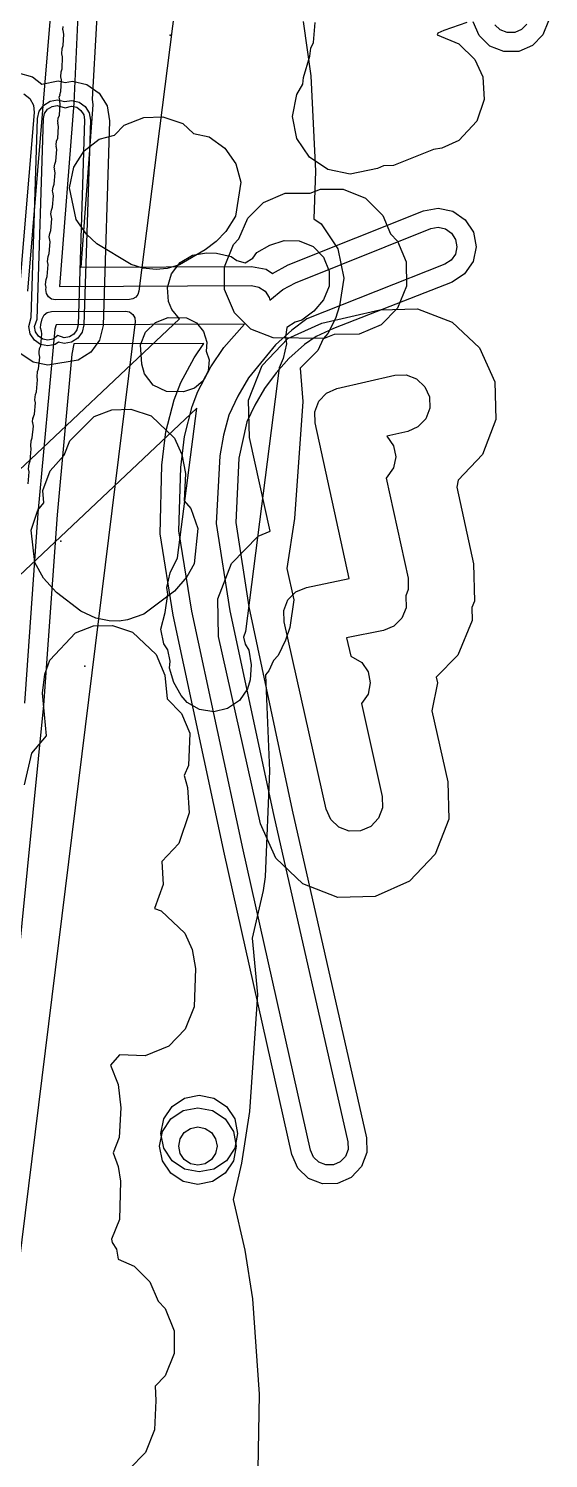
# Model space of a CAD drawing. Header units: metres. Extents: x 8738 to 9560, y -8972 to -7699.
# Drawn here: x 8882.8 to 8909.9, y -8453.9 to -8379.4 of the extents above; entities that cross this region are included whole.
import ezdxf

# ---------------------------------------------------------------- set-up
doc = ezdxf.new("R2010")
doc.units = ezdxf.units.M
for name, color, linetype in [('AI_GREENING_EXCLUSIONS', 1, 'Continuous'), ('AI_GREENING_LAWN', 82, 'Continuous'), ('AI_GREENING_REJECTED', 6, 'Continuous')]:
    doc.layers.add(name, color=color, linetype=linetype)

msp = doc.modelspace()

# ---------------------------------------------------------------- linework, layer by layer
at = {"layer": 'AI_GREENING_EXCLUSIONS'}
for points in [[(8886.599, -8375.124), (8886.14, -8383.125), (8886.176, -8383.415), (8885.544, -8391.879), (8894.439, -8391.839), (8895.205, -8391.988), (8895.533, -8392.205), (8896.365, -8391.763), (8903.417, -8388.944), (8904.184, -8388.801), (8904.947, -8388.963), (8905.591, -8389.404), (8906.016, -8390.059), (8906.159, -8390.826), (8905.997, -8391.589), (8905.556, -8392.233), (8904.901, -8392.658), (8898.72, -8395.076), (8897.817, -8395.483), (8897.205, -8395.903), (8896.398, -8396.644), (8895.737, -8397.386), (8895.117, -8398.206), (8894.614, -8399.068), (8894.196, -8399.942), (8893.789, -8401.824), (8893.631, -8405.178), (8894.3, -8409.567), (8896.568, -8420.173), (8900.445, -8437.232), (8900.465, -8438.012), (8900.184, -8438.74), (8899.645, -8439.305), (8898.932, -8439.621), (8898.152, -8439.641), (8897.424, -8439.36), (8896.859, -8438.821), (8896.543, -8438.108), (8893.03, -8422.455), (8890.354, -8410.006), (8889.676, -8405.776), (8889.767, -8402.197), (8889.987, -8400.457), (8890.409, -8398.785), (8890.766, -8397.894), (8891.45, -8396.6), (8891.953, -8395.85), (8885.176, -8395.881), (8885.077, -8396.408), (8884.31, -8404.785), (8883.61, -8414.69), (8881.052, -8440.21)], [(8885.553, -8375.295), (8885.179, -8383.341), (8884.431, -8392.884), (8894.443, -8392.839), (8894.827, -8392.913), (8895.152, -8393.129), (8895.37, -8393.452), (8895.401, -8393.603), (8896.083, -8393.035), (8896.736, -8392.691), (8903.788, -8389.872), (8904.171, -8389.801), (8904.553, -8389.882), (8904.875, -8390.103), (8905.088, -8390.43), (8905.159, -8390.813), (8905.078, -8391.195), (8904.857, -8391.517), (8904.53, -8391.73), (8897.327, -8394.577), (8896.544, -8395.152), (8895.698, -8395.916), (8894.288, -8397.648), (8893.73, -8398.601), (8893.262, -8399.585), (8892.981, -8400.632), (8892.796, -8401.707), (8892.609, -8405.24), (8893.322, -8409.776), (8895.59, -8420.387), (8899.47, -8437.451), (8899.479, -8437.841), (8899.339, -8438.205), (8899.07, -8438.488), (8898.713, -8438.646), (8898.323, -8438.655), (8897.959, -8438.515), (8897.676, -8438.246), (8897.518, -8437.889), (8894.006, -8422.236), (8891.332, -8409.797), (8890.664, -8405.619), (8890.76, -8402.315), (8890.959, -8400.693), (8891.344, -8399.143), (8891.65, -8398.362), (8892.334, -8397.067), (8893.008, -8396.064), (8894.082, -8394.841), (8884.26, -8394.885), (8884.192, -8395.116), (8883.311, -8404.702), (8882.615, -8414.59)], [(8897.146, -8379.071), (8897.543, -8381.908), (8897.78, -8386.881), (8897.694, -8389.364), (8898.081, -8389.623), (8898.949, -8390.92), (8899.253, -8392.451), (8899.032, -8393.892), (8898.82, -8394.547), (8898.427, -8395.337), (8898.178, -8395.604), (8897.906, -8396.217), (8896.989, -8397.134), (8897.126, -8398.878), (8896.693, -8404.969), (8896.287, -8407.582), (8896.66, -8409.216), (8896.439, -8410.657), (8896.227, -8411.312), (8895.834, -8412.102), (8895.585, -8412.369), (8895.356, -8412.918), (8895.171, -8413.124), (8895.39, -8418.112), (8895.156, -8423.644), (8895.059, -8424.356), (8894.489, -8426.839), (8894.758, -8429.78), (8894.338, -8435.871), (8893.924, -8438.563), (8893.484, -8440.458), (8894.095, -8443.098), (8894.5, -8445.637), (8894.849, -8450.603), (8894.737, -8456.469)], [(8909.926, -8379.04), (8909.637, -8379.765), (8909.093, -8380.325), (8908.376, -8380.633), (8907.596, -8380.644), (8906.871, -8380.355), (8906.311, -8379.811), (8906.003, -8379.094)], [(8905.676, -8379.139), (8904.473, -8379.542), (8904.167, -8379.686), (8904.128, -8379.779), (8905.257, -8380.235), (8906.088, -8381.067), (8906.498, -8381.962), (8906.579, -8383.135), (8906.2, -8384.273), (8905.257, -8385.283), (8904.375, -8385.685), (8903.937, -8385.74), (8901.843, -8386.586), (8901.323, -8386.606), (8901.018, -8386.734), (8899.582, -8387.025), (8898.434, -8386.797), (8897.461, -8386.146), (8896.81, -8385.173), (8896.582, -8384.025), (8896.81, -8382.877), (8897.127, -8382.349), (8897.157, -8382.003), (8897.491, -8380.893), (8897.531, -8380.468), (8897.674, -8380.166), (8897.772, -8379.124)], [(8908.798, -8379.221), (8908.526, -8379.501), (8908.167, -8379.655), (8907.777, -8379.66), (8907.415, -8379.516), (8907.135, -8379.244)], [(8882.287, -8381.747), (8883.037, -8381.963), (8883.51, -8382.34), (8884.359, -8382.163), (8884.731, -8382.25), (8885.108, -8382.187), (8885.868, -8382.363), (8886.503, -8382.817), (8886.916, -8383.48), (8887.044, -8384.249), (8886.705, -8394.915), (8886.528, -8395.676), (8886.074, -8396.31), (8885.412, -8396.723), (8883.831, -8396.977), (8883.066, -8396.825), (8882.417, -8396.391)], [(8882.578, -8382.851), (8882.883, -8383.095), (8883.072, -8383.436), (8883.116, -8383.824), (8882.278, -8393.778)], [(8863.72, -8419.999), (8890.695, -8394.568), (8890.293, -8394.085), (8890.125, -8393.671), (8890.061, -8392.93), (8890.271, -8392.217), (8890.728, -8391.63), (8891.367, -8391.25), (8892.101, -8391.13), (8892.618, -8391.144), (8893.379, -8391.315), (8893.677, -8391.525), (8894.122, -8391.657), (8894.508, -8391.402), (8894.73, -8391.115), (8895.407, -8390.728), (8896.153, -8390.497), (8896.933, -8390.501), (8897.653, -8390.803), (8898.202, -8391.357), (8898.497, -8392.08), (8898.493, -8392.86), (8898.191, -8393.58), (8897.689, -8394.173), (8897.068, -8394.645), (8896.715, -8394.738), (8896.289, -8395.019), (8896.211, -8395.522), (8896.274, -8395.879), (8896.105, -8396.641), (8895.891, -8397.123), (8894.132, -8410.86), (8894.031, -8411.161), (8894.113, -8411.523), (8894.302, -8411.833), (8894.424, -8412.604), (8894.376, -8413.383), (8894.237, -8413.846), (8893.816, -8414.46), (8893.201, -8414.878), (8892.476, -8415.041), (8891.741, -8414.929), (8891.097, -8414.556), (8890.771, -8414.196), (8890.394, -8413.516), (8890.173, -8412.768), (8890.211, -8412.405), (8890.076, -8411.807), (8889.873, -8411.503), (8889.721, -8410.738), (8889.946, -8409.864), (8890.092, -8408.921), (8890.029, -8408.564), (8890.198, -8407.802), (8890.59, -8407.027), (8891.59, -8399.222), (8863.172, -8426.014)], [(8863.72, -8419.999), (8890.695, -8394.568), (8890.293, -8394.085), (8890.125, -8393.671), (8890.061, -8392.93), (8890.271, -8392.217), (8890.728, -8391.63), (8891.367, -8391.25), (8892.101, -8391.13), (8892.618, -8391.144), (8893.379, -8391.315), (8893.677, -8391.525), (8894.122, -8391.657), (8894.508, -8391.402), (8894.73, -8391.115), (8895.407, -8390.728), (8896.153, -8390.497), (8896.933, -8390.501), (8897.653, -8390.803), (8898.202, -8391.357), (8898.497, -8392.08), (8898.493, -8392.86), (8898.191, -8393.58), (8897.689, -8394.173), (8897.068, -8394.645), (8896.715, -8394.738), (8896.289, -8395.019), (8896.211, -8395.522), (8896.274, -8395.879), (8896.105, -8396.641), (8895.891, -8397.123), (8894.132, -8410.86), (8894.031, -8411.161), (8894.113, -8411.523), (8894.302, -8411.833), (8894.424, -8412.604), (8894.376, -8413.383), (8894.237, -8413.846), (8893.816, -8414.46), (8893.201, -8414.878), (8892.476, -8415.041), (8891.741, -8414.929), (8891.097, -8414.556), (8890.771, -8414.196), (8890.394, -8413.516), (8890.173, -8412.768), (8890.211, -8412.405), (8890.076, -8411.807), (8889.873, -8411.503), (8889.721, -8410.738), (8889.946, -8409.864), (8890.092, -8408.921), (8890.029, -8408.564), (8890.198, -8407.802), (8890.59, -8407.027), (8891.59, -8399.222), (8863.172, -8426.014)], [(8882.609, -8418.844), (8882.997, -8417.204), (8883.75, -8416.293), (8883.546, -8414.074), (8883.676, -8413.076), (8883.937, -8412.352), (8885.274, -8410.921), (8886.205, -8410.571), (8887.2, -8410.545), (8888.25, -8410.897), (8889.474, -8412.055), (8889.92, -8413.131), (8890.052, -8414.367), (8890.792, -8415.129), (8891.223, -8416.149), (8891.164, -8417.833), (8890.936, -8418.357), (8891.106, -8418.988), (8891.192, -8420.309), (8890.666, -8421.91), (8889.777, -8422.848), (8889.849, -8424.045), (8889.393, -8425.29), (8889.738, -8425.418), (8890.962, -8426.577), (8891.347, -8427.433), (8891.53, -8428.422), (8891.464, -8430.414), (8890.995, -8431.579), (8890.139, -8432.456), (8888.907, -8432.971), (8887.556, -8432.92), (8887.087, -8433.45), (8887.496, -8434.462), (8887.629, -8435.679), (8887.552, -8437.223), (8887.236, -8438.021), (8887.502, -8438.728), (8887.624, -8439.498), (8887.558, -8441.489), (8887.148, -8442.512), (8887.18, -8442.689), (8887.407, -8443.047), (8887.49, -8443.567), (8888.329, -8443.932), (8889.139, -8444.743), (8889.575, -8445.75), (8889.945, -8446.138), (8890.412, -8447.292), (8890.412, -8448.479), (8889.945, -8449.632), (8889.422, -8450.174), (8889.466, -8450.917), (8889.389, -8452.462), (8888.919, -8453.627), (8888.064, -8454.504)]]:
    msp.add_lwpolyline(points, dxfattribs=at)
for points in [[(8885.705, -8394.884), (8885.617, -8395.264), (8885.39, -8395.581), (8885.059, -8395.787), (8884.674, -8395.851), (8884.387, -8395.785), (8884.214, -8395.901), (8883.831, -8395.977), (8883.448, -8395.901), (8883.124, -8395.684), (8882.907, -8395.36), (8882.831, -8394.977), (8882.966, -8394.506), (8883.296, -8384.13), (8883.384, -8383.75), (8883.611, -8383.433), (8883.942, -8383.227), (8884.327, -8383.163), (8884.701, -8383.249), (8885.077, -8383.186), (8885.457, -8383.275), (8885.774, -8383.502), (8885.98, -8383.833), (8886.044, -8384.218), (8885.705, -8394.884)], [(8885.405, -8394.874), (8885.344, -8395.14), (8885.185, -8395.362), (8884.953, -8395.507), (8884.684, -8395.552), (8884.348, -8395.44), (8884.099, -8395.624), (8883.831, -8395.677), (8883.563, -8395.624), (8883.336, -8395.472), (8883.184, -8395.245), (8883.131, -8394.977), (8883.263, -8394.591), (8883.596, -8384.14), (8883.657, -8383.874), (8883.816, -8383.652), (8884.048, -8383.507), (8884.317, -8383.462), (8884.729, -8383.574), (8885.067, -8383.486), (8885.333, -8383.548), (8885.555, -8383.707), (8885.7, -8383.939), (8885.744, -8384.208), (8885.405, -8394.874)], [(8885.309, -8389.39), (8884.949, -8387.743), (8885.189, -8386.662), (8885.725, -8385.824), (8886.506, -8385.208), (8887.311, -8384.997), (8887.8, -8384.482), (8888.83, -8384.074), (8889.824, -8384.048), (8890.874, -8384.4), (8891.417, -8384.913), (8892.246, -8385.093), (8893.052, -8385.676), (8893.622, -8386.491), (8893.895, -8387.448), (8893.617, -8389.221), (8893.115, -8390.014), (8892.6, -8390.541), (8892.024, -8390.969), (8890.693, -8391.756), (8890.044, -8391.952), (8889.482, -8392.008), (8888.775, -8391.936), (8888.174, -8391.743), (8886.379, -8390.666), (8885.843, -8390.162), (8885.309, -8389.39)], [(8897.507, -8388.019), (8898.043, -8387.81), (8899.23, -8387.81), (8900.384, -8388.278), (8901.29, -8389.184), (8901.687, -8390.133), (8902.057, -8390.522), (8902.51, -8391.605), (8902.524, -8392.863), (8902.057, -8394.016), (8901.208, -8394.884), (8900.067, -8395.375), (8898.764, -8395.38), (8898.228, -8395.589), (8895.572, -8395.567), (8894.419, -8395.1), (8893.551, -8394.251), (8893.045, -8393.04), (8893.045, -8391.853), (8893.513, -8390.699), (8893.785, -8390.409), (8894.252, -8389.326), (8895.063, -8388.516), (8896.203, -8388.024), (8897.507, -8388.019)], [(8890.104, -8394.504), (8891.051, -8394.511), (8891.57, -8394.78), (8891.948, -8395.228), (8892.125, -8395.786), (8892.085, -8396.246), (8892.232, -8396.709), (8892.182, -8397.292), (8891.913, -8397.811), (8891.466, -8398.189), (8890.908, -8398.366), (8890.014, -8398.36), (8889.327, -8398.022), (8888.867, -8397.439), (8888.721, -8396.932), (8888.666, -8395.928), (8888.924, -8395.258), (8889.436, -8394.757), (8890.104, -8394.504)], [(8905.224, -8402.976), (8905.151, -8403.344), (8906.027, -8407.33), (8906.067, -8409.28), (8905.939, -8409.607), (8905.942, -8410.293), (8905.201, -8412.098), (8904.074, -8413.234), (8904.135, -8413.543), (8903.847, -8414.994), (8904.678, -8418.69), (8904.727, -8420.641), (8904.026, -8422.461), (8902.681, -8423.875), (8900.898, -8424.666), (8898.948, -8424.715), (8897.127, -8424.013), (8895.714, -8422.669), (8894.922, -8420.885), (8892.727, -8411.127), (8892.683, -8409.151), (8893.408, -8407.311), (8894.79, -8405.897), (8895.415, -8405.634), (8894.34, -8400.744), (8894.298, -8398.804), (8894.999, -8396.994), (8896.336, -8395.587), (8898.107, -8394.795), (8901.142, -8394.101), (8903.092, -8394.045), (8904.915, -8394.74), (8906.333, -8396.079), (8907.131, -8397.859), (8907.187, -8399.809), (8906.492, -8401.632), (8905.224, -8402.976)], [(8903.126, -8400.198), (8902.592, -8400.437), (8901.508, -8400.685), (8901.852, -8401.184), (8901.966, -8401.758), (8901.852, -8402.332), (8901.461, -8402.863), (8902.609, -8408.082), (8902.621, -8408.667), (8902.49, -8409.002), (8902.506, -8409.622), (8902.284, -8410.164), (8901.872, -8410.579), (8901.332, -8410.805), (8899.405, -8411.196), (8899.617, -8412.138), (8900.196, -8412.482), (8900.521, -8412.969), (8900.635, -8413.543), (8900.521, -8414.117), (8900.175, -8414.618), (8901.264, -8419.459), (8901.278, -8420.044), (8901.068, -8420.59), (8900.665, -8421.014), (8900.13, -8421.251), (8899.545, -8421.266), (8898.998, -8421.055), (8898.574, -8420.652), (8898.337, -8420.117), (8896.141, -8410.359), (8896.128, -8409.766), (8896.346, -8409.214), (8896.76, -8408.79), (8897.307, -8408.56), (8899.543, -8408.107), (8897.758, -8399.992), (8897.746, -8399.41), (8897.956, -8398.867), (8898.357, -8398.445), (8898.888, -8398.207), (8901.922, -8397.513), (8902.508, -8397.496), (8903.054, -8397.704), (8903.48, -8398.106), (8903.719, -8398.64), (8903.736, -8399.225), (8903.528, -8399.772), (8903.126, -8400.198)], [(8884.686, -8401.677), (8884.977, -8400.934), (8886.237, -8399.655), (8887.168, -8399.305), (8888.162, -8399.278), (8889.212, -8399.63), (8890.436, -8400.789), (8890.821, -8401.645), (8891.004, -8402.634), (8890.938, -8404.052), (8891.275, -8404.451), (8891.654, -8405.491), (8891.451, -8407.329), (8891.083, -8408.005), (8890.424, -8408.765), (8888.826, -8409.956), (8887.987, -8410.247), (8887.542, -8410.322), (8887.026, -8410.299), (8886.327, -8410.17), (8885.553, -8409.794), (8884.278, -8408.827), (8883.598, -8408.085), (8883.146, -8407.262), (8882.959, -8405.587), (8883.31, -8404.537), (8883.611, -8404.159), (8883.563, -8403.52), (8883.951, -8402.483), (8884.686, -8401.677)], [(8892.416, -8439.518), (8891.651, -8439.67), (8890.886, -8439.518), (8890.237, -8439.084), (8889.803, -8438.435), (8889.651, -8437.67), (8889.803, -8436.905), (8890.237, -8436.256), (8890.886, -8435.822), (8891.651, -8435.67), (8892.416, -8435.822), (8893.065, -8436.256), (8893.499, -8436.905), (8893.651, -8437.67), (8893.499, -8438.435), (8893.065, -8439.084), (8892.416, -8439.518)], [(8893.721, -8437.018), (8893.569, -8437.783), (8893.135, -8438.432), (8892.486, -8438.866), (8891.721, -8439.018), (8890.956, -8438.866), (8890.307, -8438.432), (8889.873, -8437.783), (8889.721, -8437.018), (8889.873, -8436.253), (8890.307, -8435.604), (8890.956, -8435.17), (8891.721, -8435.018), (8892.486, -8435.17), (8893.135, -8435.604), (8893.569, -8436.253), (8893.721, -8437.018)], [(8893.721, -8437.018), (8893.569, -8437.783), (8893.135, -8438.432), (8892.486, -8438.866), (8891.721, -8439.018), (8890.956, -8438.866), (8890.307, -8438.432), (8889.873, -8437.783), (8889.721, -8437.018), (8889.873, -8436.253), (8890.307, -8435.604), (8890.956, -8435.17), (8891.721, -8435.018), (8892.486, -8435.17), (8893.135, -8435.604), (8893.569, -8436.253), (8893.721, -8437.018)], [(8891.651, -8438.67), (8891.268, -8438.594), (8890.944, -8438.377), (8890.727, -8438.053), (8890.651, -8437.67), (8890.727, -8437.287), (8890.944, -8436.963), (8891.268, -8436.746), (8891.651, -8436.67), (8892.034, -8436.746), (8892.358, -8436.963), (8892.575, -8437.287), (8892.651, -8437.67), (8892.575, -8438.053), (8892.358, -8438.377), (8892.034, -8438.594), (8891.651, -8438.67)]]:
    msp.add_lwpolyline(points, close=True, dxfattribs=at)
at = {"layer": 'AI_GREENING_LAWN'}
for points in [[(8884.338, -8374.252), (8882.776, -8393.135)], [(8890.871, -8375.069), (8888.578, -8393.131), (8888.524, -8393.301), (8888.414, -8393.442), (8888.261, -8393.535), (8888.085, -8393.568), (8884.229, -8393.585), (8884.027, -8393.543), (8883.859, -8393.423), (8883.753, -8393.245), (8883.729, -8393.04), (8883.738, -8392.944), (8883.709, -8392.786), (8883.734, -8392.519), (8883.791, -8392.369), (8883.848, -8391.745), (8883.817, -8391.578), (8883.839, -8391.317), (8883.895, -8391.163), (8883.941, -8390.561), (8883.91, -8390.381), (8883.916, -8390.38), (8883.899, -8390.305), (8883.928, -8390.117), (8883.984, -8389.962), (8884.03, -8389.359), (8883.999, -8389.179), (8884.005, -8389.178), (8883.988, -8389.103), (8884.017, -8388.915), (8884.073, -8388.76), (8884.073, -8388.76), (8884.119, -8388.157), (8884.088, -8387.977), (8884.094, -8387.976), (8884.077, -8387.902), (8884.106, -8387.714), (8884.162, -8387.558), (8884.208, -8386.956), (8884.177, -8386.776), (8884.184, -8386.775), (8884.166, -8386.7), (8884.195, -8386.512), (8884.252, -8386.357), (8884.297, -8385.754), (8884.266, -8385.574), (8884.273, -8385.573), (8884.255, -8385.498), (8884.285, -8385.31), (8884.341, -8385.155), (8884.387, -8384.552), (8884.355, -8384.372), (8884.362, -8384.371), (8884.345, -8384.296), (8884.374, -8384.109), (8884.43, -8383.953), (8884.476, -8383.352), (8884.443, -8383.168), (8884.452, -8383.167), (8884.426, -8383.029), (8884.466, -8382.898), (8884.457, -8382.895), (8884.51, -8382.72), (8884.54, -8382.117), (8884.505, -8381.961), (8884.518, -8381.693), (8884.569, -8381.54), (8884.601, -8380.914), (8884.566, -8380.757), (8884.58, -8380.489), (8884.63, -8380.337), (8884.662, -8379.734), (8884.627, -8379.554), (8884.629, -8379.554), (8884.614, -8379.5), (8884.622, -8379.337)], [(8882.796, -8403.168), (8882.853, -8402.543), (8882.825, -8402.385), (8882.849, -8402.119), (8882.906, -8401.968), (8882.964, -8401.343), (8882.935, -8401.185), (8882.96, -8400.918), (8883.017, -8400.769), (8883.073, -8400.167), (8883.046, -8399.986), (8883.048, -8399.986), (8883.035, -8399.932), (8883.05, -8399.769), (8883.073, -8399.718), (8883.07, -8399.718), (8883.131, -8399.545), (8883.185, -8398.943), (8883.156, -8398.786), (8883.181, -8398.519), (8883.238, -8398.368), (8883.295, -8397.744), (8883.267, -8397.585), (8883.292, -8397.318), (8883.348, -8397.169), (8883.405, -8396.567), (8883.377, -8396.387), (8883.384, -8396.386), (8883.368, -8396.311), (8883.4, -8396.124), (8883.459, -8395.969), (8883.517, -8395.344), (8883.493, -8395.215), (8883.489, -8395.207), (8883.442, -8395.041), (8883.455, -8394.868), (8883.53, -8394.565), (8883.628, -8394.37), (8883.8, -8394.235), (8884.013, -8394.186), (8887.879, -8394.169), (8888.085, -8394.212), (8888.255, -8394.337), (8888.358, -8394.52), (8888.377, -8394.73), (8874.979, -8503.049)]]:
    msp.add_lwpolyline(points, dxfattribs=at)
at = {"layer": 'AI_GREENING_REJECTED'}
for p in [(8890.2, -8379.79), (8884.5, -8406.16), (8885.75, -8412.67)]:
    msp.add_point(p, dxfattribs=at)

doc.saveas('drawing.dxf')
